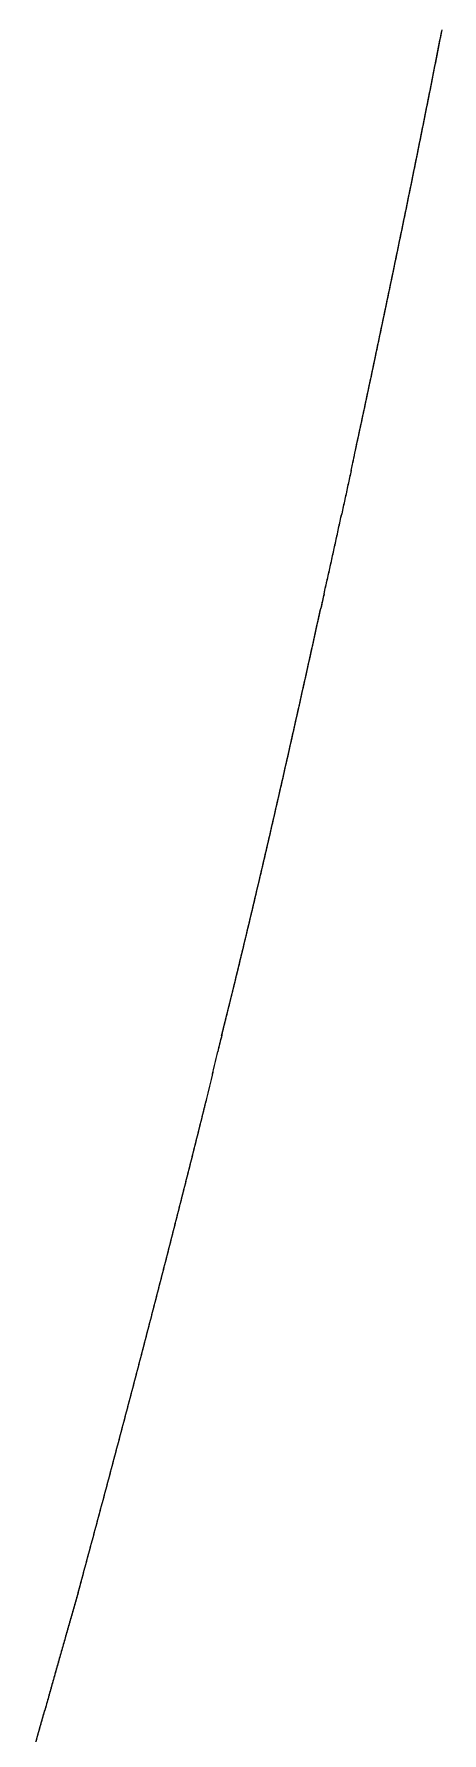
# Model space of a CAD drawing. Header units: millimetres. Extents: x 8533 to 164433, y 5768 to 115327.
# Drawn here: x 57171.88 to 57178.34, y 107684.41 to 107711.28 of the extents above; entities that cross this region are included whole.
import ezdxf

# ---------------------------------------------------------------- set-up
doc = ezdxf.new("R2010")
doc.units = ezdxf.units.MM
doc.header["$LTSCALE"] = 250
doc.layers.add('06_G-ENP_심볼', color=3, linetype='Continuous')
doc.layers.add('G-ENP', color=1, linetype='Continuous')

# ---------------------------------------------------------------- blocks, each defined once
blk = doc.blocks.new('zw$82BC')
at = {"layer": 'G-ENP', "color": 8, "lineweight": 0}
for centre, radius, start, end in [((15.22988382857933, 91.98766565931442), 3.216904064840438, 348.8819887385985, 348.983392712634), ((15.23462129998229, 91.98673917441562), 3.212076849962359, 348.885721236439, 348.9872780475122), ((15.09820288844533, 92.01354342736073), 3.351103650807119, 348.7846569894369, 348.8819886706124), ((15.1033433844761, 92.01252885844298), 3.345863990233378, 348.788236630932, 348.8857211678924), ((14.95505733888906, 92.04192685081989), 3.497036056684024, 348.6913980799224, 348.7846569245828), ((14.96065479896403, 92.04081240844874), 3.491328733853027, 348.6948248447205, 348.7882365643108), ((14.79887648674908, 92.07315925350395), 3.656309160353828, 348.6022125284454, 348.6913980148861), ((14.80499502963131, 92.0719309253281), 3.650068539451749, 348.6054863946339, 348.6948247779282), ((14.62778734048614, 92.1076500058482), 3.830840269231942, 348.5171008624129, 348.6022124630413), ((14.63450336741472, 92.10629109017361), 3.823988141031356, 348.5202218130414, 348.6054863283005), ((14.43953870986867, 92.14589111942996), 4.022933813364391, 348.4360636315063, 348.5171007948071), ((14.44694491944848, 92.14438136111823), 4.015375288311672, 348.4390316415676, 348.5202217445954), ((14.23140174807772, 92.18847899741638), 4.235383153713852, 348.3591014063896, 348.4360635583445), ((14.23961071299784, 92.18679379345906), 4.22700299817398, 348.3619164549729, 348.4390315730657), ((14.00003495734298, 92.23614392227461), 4.471608759685465, 348.2862148049883, 348.3591013299275), ((14.00918440131956, 92.2342531642064), 4.462265993533221, 348.2888768735382, 348.3619163797959), ((13.74130198086768, 92.28978987588931), 4.735844717599923, 348.2174045053396, 348.286214725513), ((13.75156467686118, 92.28765581136531), 4.725362487530383, 348.2199135629738, 348.2888767909984), ((13.45002180487951, 92.35054914614676), 5.033394427473633, 348.1526712432754, 348.2174044175581), ((13.46161499875161, 92.34812429839349), 5.021550356558351, 348.1550272605957, 348.21991347364), ((13.11961590161481, 92.4198594350616), 5.370991786855504, 348.0920158345854, 348.1526711470466), ((13.13281721856863, 92.4170831312324), 5.357501693629309, 348.0942187781172, 348.1550271639529), ((12.74160283343572, 92.49957431088819), 5.757318515340888, 348.0354391799998, 348.0920157268087), ((12.75677229467483, 92.4963678661984), 5.741813876606795, 348.0374890186588, 348.0942186711364), ((12.32247266203974, 92.58838415349817), 6.185754377164455, 347.984838967321, 348.0374888984362), ((12.30485767652108, 92.59212506473341), 6.203762211819786, 347.9829422767414, 348.0354390621649), ((11.79449378428104, 92.70076509141808), 6.725560983282875, 347.9345262251292, 347.9829421474605), ((11.81519934877163, 92.69634874206025), 6.704389669771376, 347.9362697247665, 347.9848388395854), ((11.19012655104986, 92.8299493400587), 7.343580661529808, 347.8901922425237, 347.9345260828868), ((11.21481487722845, 92.82466256609484), 7.3183326240501, 347.8917825061706, 347.9362695840888), ((17.71588040370911, 91.42840510339278), 0.6690192720222483, 347.65400654217, 348.0053612033216), ((17.69997239519542, 91.43188910202412), 0.6853044404468205, 347.6584638290557, 348.0146690134089), ((19.97338544342121, 90.93216927529505), 1.64238393576558, 167.6828570746515, 167.7344918009845), ((19.63736214457613, 91.00553375278787), 1.298444983072917, 167.6198197462745, 167.6850581905948), ((19.62704309116192, 91.00779287726368), 1.287881532186735, 167.6170952137691, 167.6828656720108), ((19.40906335131179, 91.05564590435864), 1.064711017332004, 167.5403749980287, 167.6198297768533), ((19.40204918960639, 91.0571908142561), 1.057528733384021, 167.5371151358005, 167.6171053157209), ((21.97278933520728, 90.49846525532524), 3.688286059007977, 167.7731854898919, 167.7962221475956), ((21.89239211472973, 90.5158708550423), 3.606026300505258, 167.7720486295692, 167.795610105711), ((20.60794213783602, 90.79422456920378), 2.291761285179008, 167.7361482362724, 167.7731910510974), ((20.57646513215367, 90.80105661237718), 2.259551369562104, 167.7344847009387, 167.7720542425756), ((19.99006650870417, 90.92853515436269), 1.659456274633589, 167.6850496620023, 167.7361552701033), ((1.254220770932264, 94.97505525589378), 17.50838673543073, 347.8004304112745, 347.8052892735776), ((-0.8076631326110117, 95.42073916782778), 19.61788889913444, 347.8008642655795, 347.8052005812684), ((27.52643715103092, 89.29734010278185), 9.37033724623557, 167.7962180548456, 167.8052918982751), ((27.02671269334446, 89.40537902135134), 8.85906731659115, 167.7956059701337, 167.805203254927), ((16.56143885154582, 91.66430399348059), 1.847224258197839, 347.7043637416429, 347.7504483339021), ((15.82168219976246, 91.82492660943672), 2.604218001236728, 347.7489685036548, 347.7816549429825), ((15.78037208941124, 91.83388389072564), 2.646488062245714, 347.7504466583937, 347.7826108435504), ((13.93668807378772, 92.23310858608636), 4.532900292600661, 347.7816546511708, 347.8004292496466), ((13.8099998667288, 92.26051946334758), 4.662519958755476, 347.7826106083376, 347.8008630561138), ((17.25056677665079, 91.51380288819774), 1.141853421960407, 347.5672914463951, 347.6418200920166), ((17.24263491448922, 91.51554595730977), 1.149974549841237, 347.5703415828899, 347.6443447814149), ((16.99274667414655, 91.57029118227274), 1.405789271406405, 347.6418154814821, 347.7023659978058), ((16.9807520848823, 91.57291229770306), 1.418066909771641, 347.6443402289489, 347.7043668595273), ((16.58168712901274, 91.65989897956769), 1.826502364834236, 347.7023628227299, 347.7489702414327), ((17.55669777253043, 91.44610281472364), 0.8283258412415193, 347.376108767472, 347.4787502527759), ((17.5524827379876, 91.44704271974882), 0.8326443980257565, 347.3802162277353, 347.4823277392189), ((17.42755240082381, 91.47478403777495), 0.9606177139659609, 347.4787427972418, 347.567297485578), ((17.42191557027702, 91.47603114605027), 0.966390852720384, 347.4823203377631, 347.5703475562005), ((17.79573480630451, 91.39211445225635), 0.5832674218482689, 346.9828949033502, 347.12828922072), ((17.79359117747249, 91.39260705074298), 0.585466920712905, 346.9886119992184, 347.1334659306954), ((17.7328574181703, 91.40648276240938), 0.6477655944985521, 347.1282775188451, 347.2593260810647), ((17.73023904262597, 91.40707782291298), 0.6504507359040127, 347.133454290461, 347.2639663940789), ((17.65518878460308, 91.42404422489648), 0.7273948705523506, 347.2593157871045, 347.3761176425173), ((17.65191513762916, 91.42478077840025), 0.730750354377125, 347.2639561580151, 347.3802250535048), ((18.62693838584109, 91.20048815634965), 0.2697393848543275, 167.0933175712159, 167.7147933394764), ((18.61622836693034, 91.20290602227561), 0.2587597998236876, 167.0731733168897, 167.6905066510981), ((12.00220113563923, 92.65604768182021), 6.513018444504429, 347.5583811428548, 347.603695267926), ((11.96803241290054, 92.66357148628043), 6.548005716243836, 347.5601985365567, 347.6052703647435), ((12.79521350175089, 92.48108855582427), 5.700935130690402, 347.5066089953801, 347.5583818699665), ((12.76902364385366, 92.48687865989774), 5.727757395941466, 347.5086689229188, 347.5601992589745), ((13.41310756656021, 92.34417942710644), 5.068055059229041, 347.4483707045492, 347.5066099537929), ((13.39238812918963, 92.3487809418346), 5.089279313849093, 347.4506734941366, 347.5086698766903), ((13.90830035406437, 92.2339294885843), 4.560737657851686, 347.3836565753893, 347.4483718949636), ((13.89149486012737, 92.2376806561694), 4.577956712801366, 347.3862026244134, 347.4506746765282), ((14.31418537025316, 92.14308176355087), 4.144809832970595, 347.3124548410877, 347.3836579936016), ((14.30027607788777, 92.14620376089522), 4.159065191805019, 347.3152446307249, 347.3862040358027), ((14.653043536743, 92.06679406346512), 3.797470416576213, 347.2347516962233, 347.3124564847139), ((14.64133764253076, 92.06943745512501), 3.80947106059226, 347.2377857780478, 347.3152462672986), ((14.94031112028104, 92.00171155803554), 3.502922632566894, 347.1505313050667, 347.2347535625529), ((14.93032010169755, 92.00398252142543), 3.513168495548245, 347.1538103134392, 347.2377876391518), ((15.1870199020873, 91.9454365315006), 3.249876981286762, 347.0597758279952, 347.1505333918921), ((15.17838996387702, 91.94741196446097), 3.258730124941536, 347.0633004663728, 347.1538123929678), ((15.40126354965447, 91.89620973715239), 3.030050645729113, 346.962465439965, 347.0597781324756), ((15.3937319093201, 91.89794676103446), 3.037779995235289, 346.96623648936, 347.0633027635164), ((15.58911453491625, 91.85271115154342), 2.837229174897243, 346.8585783536524, 346.962467960774), ((15.58248213396713, 91.85425303806335), 2.844038443854655, 346.8625966655358, 346.9662390029175), ((15.75521761978645, 91.81393101492876), 2.666659148810435, 346.7480908458075, 346.8585810851719), ((15.74933072036613, 91.81531118877541), 2.672705672881674, 346.7523573461972, 346.8625993904191), ((15.90318663551615, 91.77908360014817), 2.514642136825381, 346.630977272334, 346.7480937883774), ((15.89792473829688, 91.7803282620286), 2.520049237286687, 346.6354929579819, 346.7523602816389), ((16.03587443483964, 91.74754857321511), 2.378258450070094, 346.5072101148482, 346.6309804230006), ((16.03114173850493, 91.74867855622392), 2.383124173759466, 346.5119760520561, 346.6354960997089), ((16.15556394935216, 91.71882945677845), 2.255171620826969, 346.3767599875799, 346.5072134678545), ((16.15128341891473, 91.71986151322727), 2.259574809784007, 346.3817773121456, 346.5119793987941), ((16.2602119228405, 91.69347212323896), 2.147495289480598, 346.2448656017265, 346.3817808573136), ((16.26410311794542, 91.69252432529959), 2.143490328476754, 346.2395956855588, 346.3767635394415), ((16.36300400581861, 91.6683042589849), 2.04166696556634, 346.0956842050838, 346.2395994320349), ((16.35945049529586, 91.66917903601927), 2.045326564571142, 346.1012079852012, 346.2448693390904), ((16.45351550069979, 91.64589755520467), 1.948423246850811, 345.9449907873768, 346.0956881411942), ((16.45025694749724, 91.64670860494857), 1.95178121709795, 345.9507697652751, 346.1012119123468), ((18.45735122745755, 91.14272456143527), 0.1176301256930022, 165.2283364200635, 166.807609054203), ((18.46357291700265, 91.14125554121762), 0.1240231540004465, 165.2161383862237, 166.7929606860357), ((17.9597271443895, 91.25439935102668), 0.3923778326446057, 347.1818635376137, 347.2649735421259), ((17.95996958946633, 91.2543443799969), 0.3921292337335764, 347.1849564143932, 347.2681214054559), ((17.96627901589564, 91.25291866536372), 0.3856607313157268, 347.2649660523075, 347.3495745265256), ((17.96652829724265, 91.2528625278448), 0.3854052071501844, 347.2681139419812, 347.3527799673568), ((17.97300139589932, 91.25140987475402), 0.3787711128926307, 347.3495667808919, 347.4357421963979), ((17.97325688311635, 91.25135273976747), 0.3785093150472497, 347.3527722087051, 347.4390078127435), ((17.97988008045913, 91.24987686478676), 0.371723672163533, 347.4357341665629, 347.5235475234205), ((17.9801411846574, 91.24981888993915), 0.3714562091356163, 347.4389997553876, 347.5268760234064), ((17.91989876422066, 91.2636260149892), 0.4332611251682327, 346.6367889524608, 346.7111535845805), ((17.92007895409013, 91.2635833380715), 0.4330759503763215, 346.6395611073111, 346.7139651165295), ((17.92483371640965, 91.26246050320304), 0.4281904081746265, 346.711147441707, 346.7865867778216), ((17.92502453168534, 91.26241557312096), 0.4279943745648669, 346.7139589479963, 346.7894397118093), ((17.9300465320717, 91.2612366083481), 0.4228358432305445, 346.7865805024001, 346.8631502215954), ((17.9302475029511, 91.26118956835654), 0.422629440592911, 346.7894334104865, 346.8660466804503), ((17.93552134093257, 91.25995891627531), 0.4172139192633655, 346.8631437734571, 346.9409009397349), ((17.93573170727866, 91.25990997590173), 0.4169979351143515, 346.8660402231066, 346.9438430863497), ((17.94124215372575, 91.25863199437799), 0.4113412349763184, 346.9408943360116, 347.0198974880528), ((17.94146152251706, 91.25858127597411), 0.4111160794410343, 346.9438364684088, 347.0228875604809), ((17.94719375202415, 91.25726018585272), 0.405233585597653, 347.0198906863004, 347.1002000985766), ((17.94742131465615, 91.25720790626877), 0.4050000949180219, 347.0228807577898, 347.1032403731158), ((17.95336029895624, 91.25584793076706), 0.3989073888342506, 347.1001930935614, 347.1818707642893), ((17.95359582628699, 91.25579417190147), 0.3986658042128747, 347.1032333595281, 347.1849636376298), ((17.89702817506527, 91.26912694552493), 0.4567840189099534, 346.2102250346147, 346.2792511367496), ((17.89713087686626, 91.26910180697342), 0.456678285257136, 346.2128024639847, 346.2818562158969), ((17.89995668087995, 91.26841197532633), 0.453769499265121, 346.279245469078, 346.3490333605802), ((17.9000738207517, 91.26838345309204), 0.4536489369758113, 346.2818505838782, 346.3516680164288), ((17.90326013933976, 91.26760971954138), 0.450370021049523, 346.3490276580953, 346.4196276581224), ((17.90339130922821, 91.26757795139275), 0.4502350590082448, 346.3516623156694, 346.4222937985542), ((17.90692226458204, 91.26672513222064), 0.446602574166634, 346.4196218995069, 346.4910848627191), ((17.90706646298658, 91.26669039789107), 0.4464542513743751, 346.4222880339613, 346.4937843822905), ((17.9109268093397, 91.26576311333139), 0.4424840964068403, 346.4910790350161, 346.5634565027351), ((17.91108359715936, 91.26572555470142), 0.4423228727497126, 346.4937785484289, 346.5661913599332), ((17.91525787422962, 91.26472843510186), 0.438031155567722, 346.5634505787186, 346.6367949761719), ((17.91542670695516, 91.26468821805491), 0.4378575989602262, 346.5661854249054, 346.6395671700421), ((14.30291751758041, 92.16334563224945), 4.160464514555511, 345.9331502198184, 346.0106315054585), ((14.30500547357589, 92.16282401431454), 4.158312388907725, 345.9360379925226, 346.0135616423655), ((17.57635609543219, 91.34874058290484), 0.7871905276125012, 345.9463810765512, 346.1459210202746), ((17.62824057395291, 91.33591341674116), 0.7337439494089926, 345.9507066221658, 346.1498941123046), ((14.24593584653992, 92.17762351682211), 4.219207759464378, 345.8568034775187, 345.9331486185545), ((14.24812247440276, 92.17707412794039), 4.216953171075703, 345.8596483486751, 345.9360363909077), ((14.18624946456562, 92.19266366723645), 4.280759935036461, 345.7816071763223, 345.8568019137062), ((14.18854016694884, 92.19208490713896), 4.278397250153034, 345.7844086128288, 345.8596467821951), ((14.12371831151872, 92.20850796145317), 4.345267196337748, 345.7075752334578, 345.7816056488615), ((14.12611854413872, 92.20789820059753), 4.342790722215375, 345.7103327186392, 345.7844070840187), ((14.05819110613045, 92.22520152898272), 4.412887384468507, 345.6347212306772, 345.7075737433881), ((14.06070661621256, 92.2245590480789), 4.410291123353525, 345.637434262931, 345.7103312284032), ((13.98950491052024, 92.24279290291724), 4.483790486687675, 345.5630584046451, 345.6347197790396), ((13.99214191878663, 92.24211584557753), 4.481067947748951, 345.5657264945753, 345.6374328095251), ((13.91748427770399, 92.26133427924577), 4.558159527204467, 345.4925996369583, 345.5630569939441), ((13.92024967141323, 92.26062060053056), 4.555303526740744, 345.4952223064627, 345.5657250793755), ((13.84193906152946, 92.28088212562494), 4.636192840506649, 345.4233574525479, 345.4925982654631), ((13.84484046840915, 92.28012957017387), 4.633195424870429, 345.4259342364194, 345.4952209308142), ((13.76266466364764, 92.30149716659963), 4.718103829231581, 345.3553440026187, 345.4233561191652), ((13.76571023680812, 92.3007033219613), 4.714956496388895, 345.3578744510531, 345.4259329029891), ((13.67943890712287, 92.32324524515917), 4.804124207457628, 345.2885710726537, 345.3553427115854), ((13.68263703210876, 92.32240761726445), 4.800818209472235, 345.291054750523, 345.357873160365), ((13.59202098404809, 92.34619765685977), 4.894505104098224, 345.2230500645415, 345.2885698234691), ((13.59538092398471, 92.34531349977436), 4.891030779874045, 345.2254865538273, 345.2910535029505), ((13.50014891689734, 92.37043187670673), 4.989519703682385, 345.1587920029286, 345.2230488581959), ((13.50368109760537, 92.36949811492025), 4.985866183430689, 345.1611808940315, 345.2254853471566), ((13.40353865020656, 92.39603186537232), 5.08946420352967, 345.0958075144691, 345.1587908389851), ((13.40725410107667, 92.39504523771097), 5.085619986077074, 345.0981484162203, 345.1611797302309), ((13.30187992052693, 92.42308923230758), 5.194662104770741, 345.0341068365132, 345.095806395473), ((13.30579066294594, 92.42204618710696), 5.190614655206479, 345.036399373838, 345.0981472976684), ((13.19483407449532, 92.45170389698416), 5.305466491810191, 344.9736998085433, 345.0341057649567), ((13.19895319212237, 92.45060057080167), 5.301202168064632, 344.9759436187544, 345.0363982984176), ((13.08203037113476, 92.48198516303586), 5.422263882900659, 344.9145958658505, 344.9736987811232), ((13.08637292687111, 92.48081713056979), 5.417766985261983, 344.9167905999657, 344.9759425881418), ((12.96306376381939, 92.51405240526793), 5.545476551407144, 344.8568040318498, 344.9145948836597), ((12.96764552991165, 92.51281501606911), 5.540730636253588, 344.8589493589917, 344.9167896161404), ((18.09280856779732, 91.12459387268768), 0.2308886386560088, 344.2190150449329, 345.1436215560541), ((18.0842891888516, 91.12697754701531), 0.239735458621063, 344.2375152942993, 345.1652013534448), ((21.40004609179364, 90.17319248537831), 3.210477839029764, 163.9574552928581, 163.9832453172396), ((21.4027831865172, 90.17240607805445), 3.213325666950848, 163.9564988003394, 163.9822666586683), ((21.47476837072846, 90.15170614830288), 3.288227962181651, 163.9322565379934, 163.9574551455592), ((21.47764472072932, 90.15087834570409), 3.291221061967086, 163.9313222645688, 163.9564986621595), ((21.19655196458497, 90.23150905788185), 2.998792485490767, 164.0365946092228, 164.0641502780076), ((21.19892122639597, 90.23083191358626), 3.001256613289631, 164.035571753957, 164.0631054327183), ((21.26116062973257, 90.21302746107693), 3.065992552697647, 164.0096257402988, 164.0365944241493), ((21.26364532182977, 90.21231604778603), 3.068577084292579, 164.0086249516827, 164.0355715754364), ((21.32892146174466, 90.19360966451137), 3.136480716089985, 163.9832454764785, 164.0096255655466), ((21.33152810240007, 90.19286202261571), 3.139192457925267, 163.9822668114999, 164.0086247858315), ((21.07601792278298, 90.26589438399066), 2.873449728094399, 164.0922916307503, 164.1210160068977), ((21.07818075280507, 90.26527853524863), 2.875698528501732, 164.0912248494846, 164.1199273515763), ((21.13489805943318, 90.24911336011684), 2.934674504567685, 164.0641504861159, 164.0922914222313), ((21.13716014243177, 90.24846803658363), 2.937026835718721, 164.0631056303952, 164.091224639852), ((20.91444905588357, 90.31176722701872), 2.705494908305696, 164.1802076949861, 164.210669995608), ((20.91634226336608, 90.3112313201442), 2.707462503451778, 164.179075556038, 164.2095162268979), ((20.96594169499242, 90.29717705236658), 2.75901467174667, 164.1503222785375, 164.1802074423086), ((20.96791916547194, 90.29661616879667), 2.76107014730732, 164.1492118459681, 164.1790752982455), ((21.01975108730507, 90.28190011396032), 2.81495066684926, 164.1210162263922, 164.1503220412009), ((21.02181818281584, 90.2813126559513), 2.817099617910295, 164.1199275789963, 164.1492116018851), ((20.81790545233913, 90.33903928981692), 2.605173257937742, 164.241707621758, 164.2733170460166), ((20.81964261207288, 90.33854958652091), 2.606978121693333, 164.2405323256723, 164.2721203127578), ((20.86514410605749, 90.325709217596), 2.654256668888163, 164.2106702589811, 164.2417073500475), ((20.86695741988616, 90.325196976712), 2.656140945321683, 164.2095164993318, 164.2405320507475), ((20.68751837732681, 90.37567773859877), 2.469736301457046, 164.3382432848614, 164.3715536375436), ((20.68905006737914, 90.3752487649985), 2.471326927967346, 164.3370039698866, 164.3702932257616), ((20.72919277430687, 90.36399358767551), 2.513017645549564, 164.3054967836505, 164.3382429588388), ((20.73079197161225, 90.36354471366269), 2.514678645196034, 164.3042787254105, 164.3370036500233), ((20.7726247878697, 90.351789880632), 2.558131615311935, 164.2733173370504, 164.3054964722234), ((20.77428843299204, 90.35132190036853), 2.559859828418538, 164.272120595631, 164.3042784196199), ((20.6090796748871, 90.39759574181426), 2.388292888680777, 164.405425937404, 164.4398557135285), ((20.61049440970886, 90.39720132612013), 2.3897615745869, 164.4041445023367, 164.4385533847183), ((20.64750643117533, 90.38687070615771), 2.428188276743347, 164.3715539704515, 164.4054255934599), ((20.6489797585959, 90.38645900916504), 2.42971804405711, 164.3702935530758, 164.4041441553992), ((11.61203627773143, 92.92359606382286), 6.956633428971936, 344.2122304308782, 344.2519790378963), ((17.42750281062577, 91.28415309823004), 0.9144962738953127, 344.2122042883694, 344.4018101734302), ((17.45216864171364, 91.27724918428487), 0.8888824375948554, 344.2195310014453, 344.4063951568832), ((11.63040706144052, 92.91840851374053), 6.937544260438243, 344.2106819401105, 344.250539625728)]:
    blk.add_arc(centre, radius, start, end, dxfattribs=at)

msp = doc.modelspace()

# ---------------------------------------------------------------- block references
at = {"layer": '06_G-ENP_심볼', "color": 0, "xscale": 79.36842069133647, "yscale": 79.36842069133647, "zscale": 79.36842069133647}
msp.add_blockref('zw$82BC', (55718.94609826999, 100459.2019182342, -0.3242994333755119), dxfattribs=at)

doc.saveas('drawing.dxf')
